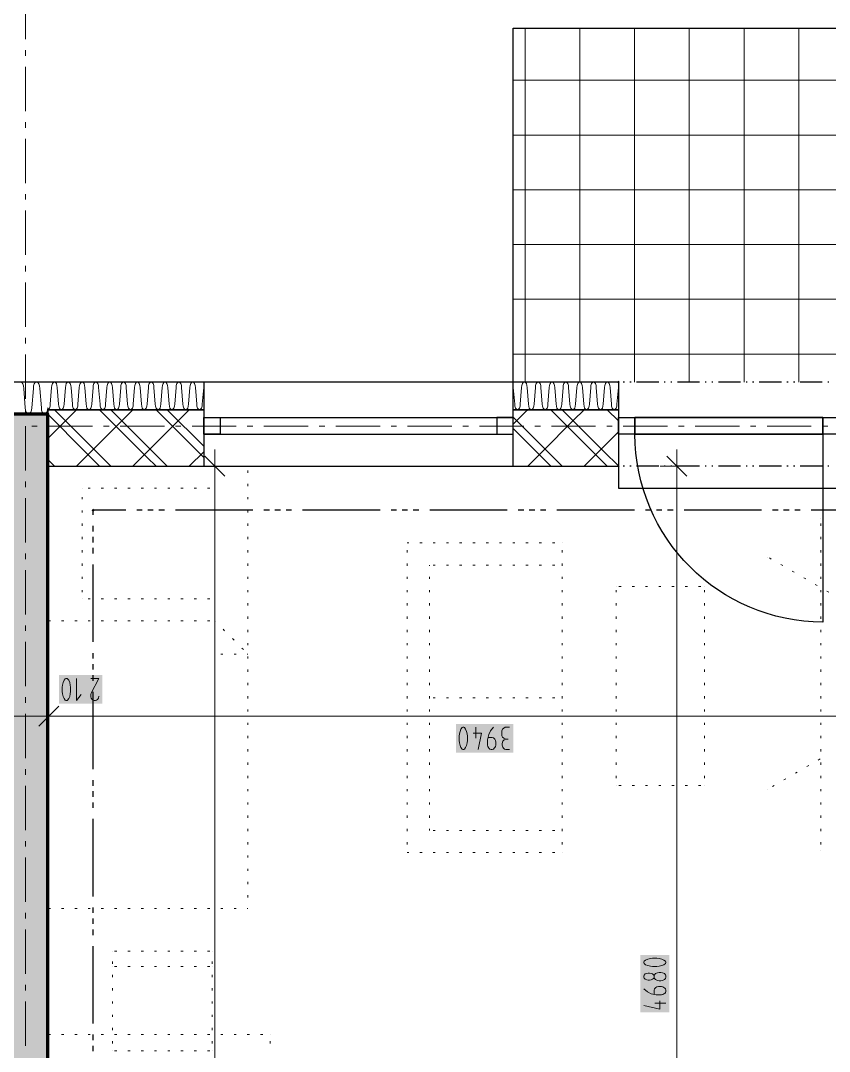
# Model space of a CAD drawing. Header units: millimetres. Extents: x 0 to 594, y 0 to 420.
# Drawn here: x 418.03 to 455, y 317.28 to 364.39 of the extents above; entities that cross this region are included whole.
import ezdxf

# ---------------------------------------------------------------- set-up
doc = ezdxf.new("R2010")
doc.units = ezdxf.units.MM
doc.header["$LTSCALE"] = 8
for name, color, linetype in [('PDF_Dvere', 7, 'Continuous'), ('PDF_Koty delkove', 7, 'Continuous'), ('PDF_Nabytek', 7, 'Continuous'), ('PDF_Obecne 0.25', 7, 'Continuous'), ('PDF_Okna', 7, 'Continuous'), ('PDF_Osy hlavni', 7, 'Continuous'), ('PDF_Pozarni useky', 7, 'Continuous'), ('PDF_Srafy', 7, 'Continuous'), ('PDF_Steny obvodove nosne', 7, 'Continuous'), ('PDF_Steny sendvic', 7, 'Continuous'), ('PDF_Zatepleni', 7, 'Continuous')]:
    doc.layers.add(name, color=color, linetype=linetype)

msp = doc.modelspace()

# ---------------------------------------------------------------- linework, layer by layer
at = {"layer": 'PDF_Dvere', "lineweight": 25}
for points in [[(445.352, 346.256), (446.11, 346.256), (446.11, 345.498), (445.352, 345.498)], [(446.11, 346.256), (446.11, 345.498)], [(454.703, 346.256), (455.462, 346.256), (455.462, 345.498), (454.703, 345.498)], [(454.703, 346.256), (454.703, 345.498)]]:
    msp.add_lwpolyline(points, close=True, dxfattribs=at)
for points in [[(446.11, 346.256), (454.703, 346.256), (446.11, 346.256)], [(446.11, 345.498), (454.703, 345.498), (446.11, 345.498)]]:
    msp.add_lwpolyline(points, dxfattribs=at)
msp.add_lwpolyline([(454.703, 345.498), (454.703, 336.905, -0.414213), (446.11, 345.498)], format="xyb", dxfattribs=at)
at = {"layer": 'PDF_Koty delkove', "lineweight": 18}
for points in [[(427.357, 343.577), (426.447, 344.487)], [(426.902, 344.032), (426.902, 344.79)], [(448.483, 343.577), (447.573, 344.487)], [(448.028, 344.032), (448.028, 344.79)], [(427.66, 344.032), (426.902, 344.032), (426.144, 344.032)], [(426.902, 158.52), (426.902, 191.358), (426.902, 209.203), (426.902, 212.91), (426.902, 214.375), (426.902, 237.931), (426.902, 240.661), (426.902, 243.694), (426.902, 258.858), (426.902, 261.891), (426.902, 264.621), (426.902, 288.176), (426.902, 289.642), (426.902, 344.032)], [(448.786, 344.032), (448.028, 344.032), (447.269, 344.032)], [(448.028, 258.858), (448.028, 261.588), (448.028, 263.104), (448.028, 266.768), (448.028, 288.176), (448.028, 295.253), (448.028, 296.719), (448.028, 344.032)], [(420.582, 334.33), (420.582, 333.319), (420.797, 333.588)], [(421.23, 334.33), (421.608, 334.33), (421.257, 333.655), (421.23, 333.588), (421.23, 333.487), (421.257, 333.42), (421.297, 333.369), (421.338, 333.335), (421.392, 333.319)], [(419.32, 333.358), (419.32, 332.6), (419.32, 331.841)], [(421.392, 333.319), (421.445, 333.319), (421.5, 333.335), (421.54, 333.369), (421.581, 333.42), (421.608, 333.52)], [(419.774, 333.055), (418.865, 332.145)], [(550.543, 332.6), (546.802, 332.6), (533.8, 332.6), (516.455, 332.6), (505.555, 332.6), (502.825, 332.6), (499.732, 332.6), (482.505, 332.6), (466.215, 332.6), (461.881, 332.6), (459.152, 332.6), (439.004, 332.6), (419.32, 332.6), (417.197, 332.6)], [(438.722, 331.824), (439.101, 331.824), (438.938, 331.083)], [(438.83, 332.094), (438.83, 331.589)], [(439.64, 332.094), (439.505, 331.925), (439.424, 331.757), (439.37, 331.521), (439.37, 331.284), (439.384, 331.218), (439.411, 331.167)], [(440.369, 332.094), (440.18, 332.094), (440.113, 332.06), (440.059, 332.009), (440.032, 331.925), (440.018, 331.858), (440.018, 331.79), (440.032, 331.706), (440.059, 331.639), (440.113, 331.589), (440.207, 331.554)], [(439.411, 331.167), (439.438, 331.134), (439.478, 331.099), (439.532, 331.083), (439.586, 331.083), (439.64, 331.099), (439.681, 331.134), (439.707, 331.167), (439.735, 331.218), (439.749, 331.284), (439.749, 331.42), (439.735, 331.487), (439.707, 331.554), (439.64, 331.605), (439.586, 331.622), (439.397, 331.622)], [(440.369, 331.083), (440.207, 331.083), (440.153, 331.099), (440.099, 331.134), (440.072, 331.184), (440.045, 331.284), (440.045, 331.352), (440.072, 331.453), (440.126, 331.521), (440.207, 331.554), (440.315, 331.554)], [(446.848, 320.552), (446.78, 320.538), (446.712, 320.538), (446.646, 320.552), (446.578, 320.579), (446.527, 320.633), (446.511, 320.673), (446.511, 320.727), (446.527, 320.767), (446.578, 320.822), (446.646, 320.848), (446.712, 320.862), (446.78, 320.862), (446.848, 320.848), (446.915, 320.822), (446.965, 320.781), (446.982, 320.754)], [(446.982, 320.646), (446.965, 320.619), (446.915, 320.579), (446.848, 320.552)], [(446.982, 319.89), (446.982, 320.079), (447, 320.133), (447.033, 320.173), (447.067, 320.2), (447.117, 320.227), (447.185, 320.241), (447.319, 320.241), (447.387, 320.227), (447.437, 320.2), (447.471, 320.173), (447.505, 320.133), (447.522, 320.079), (447.522, 320.025), (447.505, 319.971), (447.471, 319.93), (447.437, 319.904), (447.387, 319.876), (447.319, 319.862), (447.083, 319.862), (446.848, 319.917), (446.679, 319.998), (446.511, 320.133)], [(447.252, 319.593), (447.252, 319.214), (446.511, 319.377)], [(447.522, 319.485), (447.017, 319.485)]]:
    msp.add_lwpolyline(points, dxfattribs=at)
for points in [[(419.934, 333.924), (419.934, 333.722), (419.948, 333.622), (419.974, 333.504), (420.015, 333.403), (420.068, 333.335), (420.096, 333.319), (420.149, 333.319), (420.177, 333.335), (420.23, 333.403), (420.271, 333.504), (420.298, 333.622), (420.312, 333.722), (420.312, 333.924), (420.298, 334.025), (420.271, 334.144), (420.23, 334.245), (420.177, 334.313), (420.149, 334.33), (420.096, 334.33), (420.068, 334.313), (420.015, 334.245), (419.974, 334.144), (419.948, 334.025)], [(438.074, 331.689), (438.074, 331.487), (438.088, 331.387), (438.115, 331.268), (438.155, 331.167), (438.209, 331.099), (438.236, 331.083), (438.29, 331.083), (438.317, 331.099), (438.371, 331.167), (438.411, 331.268), (438.439, 331.387), (438.453, 331.487), (438.453, 331.689), (438.439, 331.79), (438.411, 331.908), (438.371, 332.009), (438.317, 332.077), (438.29, 332.094), (438.236, 332.094), (438.209, 332.077), (438.155, 332.009), (438.115, 331.908), (438.088, 331.79)], [(447.117, 321.537), (446.915, 321.537), (446.815, 321.523), (446.696, 321.496), (446.595, 321.456), (446.527, 321.402), (446.511, 321.375), (446.511, 321.321), (446.527, 321.294), (446.595, 321.24), (446.696, 321.2), (446.815, 321.172), (446.915, 321.159), (447.117, 321.159), (447.218, 321.172), (447.336, 321.2), (447.437, 321.24), (447.505, 321.294), (447.522, 321.321), (447.522, 321.375), (447.505, 321.402), (447.437, 321.456), (447.336, 321.496), (447.218, 321.523)], [(447.286, 320.889), (447.218, 320.889), (447.134, 320.875), (447.05, 320.835), (447, 320.781), (446.982, 320.754), (446.982, 320.646), (447, 320.619), (447.05, 320.565), (447.134, 320.524), (447.218, 320.51), (447.286, 320.51), (447.37, 320.524), (447.454, 320.565), (447.505, 320.619), (447.522, 320.673), (447.522, 320.727), (447.505, 320.781), (447.454, 320.835), (447.37, 320.875)]]:
    msp.add_lwpolyline(points, close=True, dxfattribs=at)
at = {"layer": 'PDF_Koty delkove', "color": 7, "lineweight": 18, "true_color": 0xffffff, "transparency": 33554559}
for points in [[(421.76, 334.481), (419.783, 334.481), (421.76, 333.167), (419.783, 333.167)], [(440.548, 332.246), (437.923, 332.246), (440.548, 330.932), (437.923, 330.932)], [(447.674, 319.063), (447.674, 321.688), (446.36, 319.063), (446.36, 321.688)]]:
    msp.add_solid(points, dxfattribs=at)
at = {"layer": 'PDF_Nabytek', "lineweight": 13}
for points in [[(419.32, 344.032), (419.32, 344.032)], [(419.392, 344.032), (419.32, 344.032)], [(419.32, 344.032), (419.32, 344.032)], [(419.999, 344.032), (419.898, 344.032)], [(420.605, 344.032), (420.504, 344.032)], [(421.212, 344.032), (421.111, 344.032)], [(421.819, 344.032), (421.717, 344.032)], [(422.425, 344.032), (422.324, 344.032)], [(423.032, 344.032), (422.931, 344.032)], [(423.638, 344.032), (423.537, 344.032)], [(424.245, 344.032), (424.144, 344.032)], [(424.851, 344.032), (424.75, 344.032)], [(425.458, 344.032), (425.357, 344.032)], [(426.065, 344.032), (425.964, 344.032)], [(426.671, 344.032), (426.57, 344.032)], [(427.278, 344.032), (427.177, 344.032)], [(427.884, 344.032), (427.783, 344.032)], [(428.418, 344.032), (428.39, 344.032)], [(428.418, 344.032), (428.418, 344.032)], [(428.418, 344.032), (428.418, 344.032)], [(419.32, 343.726), (419.32, 343.827)], [(428.418, 343.726), (428.418, 343.827)], [(419.32, 343.12), (419.32, 343.221)], [(420.836, 343.021), (420.836, 343.021)], [(420.836, 343.021), (420.836, 343.021)], [(421.212, 343.021), (421.111, 343.021)], [(421.819, 343.021), (421.717, 343.021)], [(422.425, 343.021), (422.324, 343.021)], [(423.032, 343.021), (422.931, 343.021)], [(423.638, 343.021), (423.537, 343.021)], [(424.245, 343.021), (424.144, 343.021)], [(424.851, 343.021), (424.75, 343.021)], [(425.458, 343.021), (425.357, 343.021)], [(426.065, 343.021), (425.964, 343.021)], [(426.671, 343.021), (426.57, 343.021)], [(426.902, 343.021), (426.902, 343.021)], [(426.902, 343.021), (426.902, 343.021)], [(428.418, 343.12), (428.418, 343.221)], [(419.32, 342.513), (419.32, 342.614)], [(420.836, 342.513), (420.836, 342.614)], [(426.902, 342.513), (426.902, 342.614)], [(428.418, 342.513), (428.418, 342.614)], [(419.32, 341.907), (419.32, 342.008)], [(420.836, 341.907), (420.836, 342.008)], [(426.902, 341.907), (426.902, 342.008)], [(428.418, 341.907), (428.418, 342.008)], [(454.602, 341.647), (454.602, 341.647)], [(454.602, 341.647), (454.602, 341.647)], [(419.32, 341.3), (419.32, 341.401)], [(420.836, 341.3), (420.836, 341.401)], [(426.902, 341.3), (426.902, 341.401)], [(428.418, 341.3), (428.418, 341.401)], [(454.602, 341.3), (454.602, 341.401)], [(419.32, 340.694), (419.32, 340.795)], [(420.836, 340.694), (420.836, 340.795)], [(426.902, 340.694), (426.902, 340.795)], [(428.418, 340.694), (428.418, 340.795)], [(454.602, 340.694), (454.602, 340.795)], [(419.32, 340.087), (419.32, 340.188)], [(420.836, 340.087), (420.836, 340.188)], [(426.902, 340.087), (426.902, 340.188)], [(428.418, 340.087), (428.418, 340.188)], [(435.77, 340.519), (435.701, 340.519)], [(435.701, 340.519), (435.701, 340.519)], [(435.701, 340.519), (435.701, 340.519)], [(435.701, 340.087), (435.701, 340.188)], [(436.376, 340.519), (436.275, 340.519)], [(436.983, 340.519), (436.882, 340.519)], [(437.59, 340.519), (437.489, 340.519)], [(438.196, 340.519), (438.095, 340.519)], [(438.803, 340.519), (438.702, 340.519)], [(439.409, 340.519), (439.308, 340.519)], [(440.016, 340.519), (439.915, 340.519)], [(440.623, 340.519), (440.521, 340.519)], [(441.229, 340.519), (441.128, 340.519)], [(441.836, 340.519), (441.735, 340.519)], [(442.442, 340.519), (442.341, 340.519)], [(442.778, 340.519), (442.778, 340.519)], [(442.778, 340.519), (442.778, 340.519)], [(442.778, 340.087), (442.778, 340.188)], [(454.602, 340.087), (454.602, 340.188)], [(452.186, 339.873), (452.186, 339.873)], [(452.341, 339.784), (452.253, 339.835)], [(419.32, 339.48), (419.32, 339.581)], [(420.836, 339.48), (420.836, 339.581)], [(426.902, 339.48), (426.902, 339.581)], [(428.418, 339.48), (428.418, 339.581)], [(435.701, 339.48), (435.701, 339.581)], [(436.712, 339.508), (436.712, 339.508)], [(436.712, 339.48), (436.712, 339.508)], [(436.712, 339.508), (436.712, 339.508)], [(436.983, 339.508), (436.882, 339.508)], [(437.59, 339.508), (437.489, 339.508)], [(438.196, 339.508), (438.095, 339.508)], [(438.803, 339.508), (438.702, 339.508)], [(439.409, 339.508), (439.308, 339.508)], [(440.016, 339.508), (439.915, 339.508)], [(440.623, 339.508), (440.521, 339.508)], [(441.229, 339.508), (441.128, 339.508)], [(441.836, 339.508), (441.735, 339.508)], [(442.442, 339.508), (442.341, 339.508)], [(442.778, 339.48), (442.778, 339.581)], [(442.778, 339.508), (442.778, 339.508)], [(452.866, 339.481), (452.779, 339.531)], [(453.391, 339.177), (453.304, 339.228)], [(454.602, 339.48), (454.602, 339.581)], [(419.32, 338.874), (419.32, 338.975)], [(420.836, 338.874), (420.836, 338.975)], [(426.902, 338.874), (426.902, 338.975)], [(428.418, 338.874), (428.418, 338.975)], [(435.701, 338.874), (435.701, 338.975)], [(436.712, 338.874), (436.712, 338.975)], [(442.778, 338.874), (442.778, 338.975)], [(453.917, 338.874), (453.829, 338.925)], [(454.602, 338.874), (454.602, 338.975)], [(419.32, 338.267), (419.32, 338.368)], [(420.836, 338.267), (420.836, 338.368)], [(426.902, 338.267), (426.902, 338.368)], [(428.418, 338.267), (428.418, 338.368)], [(435.701, 338.267), (435.701, 338.368)], [(436.712, 338.267), (436.712, 338.368)], [(442.778, 338.267), (442.778, 338.368)], [(445.252, 338.53), (445.252, 338.53)], [(445.252, 338.53), (445.252, 338.53)], [(445.252, 338.267), (445.252, 338.368)], [(445.475, 338.53), (445.374, 338.53)], [(446.082, 338.53), (445.981, 338.53)], [(446.688, 338.53), (446.587, 338.53)], [(447.295, 338.53), (447.194, 338.53)], [(447.901, 338.53), (447.8, 338.53)], [(448.508, 338.53), (448.407, 338.53)], [(449.115, 338.53), (449.014, 338.53)], [(449.296, 338.53), (449.296, 338.53)], [(449.296, 338.53), (449.296, 338.53)], [(449.296, 338.267), (449.296, 338.368)], [(454.442, 338.571), (454.355, 338.621)], [(454.602, 338.267), (454.602, 338.368)], [(454.967, 338.268), (454.88, 338.318)], [(420.836, 337.966), (420.836, 337.966)], [(420.836, 337.966), (420.836, 337.966)], [(421.212, 337.966), (421.111, 337.966)], [(421.819, 337.966), (421.717, 337.966)], [(422.425, 337.966), (422.324, 337.966)], [(423.032, 337.966), (422.931, 337.966)], [(423.638, 337.966), (423.537, 337.966)], [(424.245, 337.966), (424.144, 337.966)], [(424.851, 337.966), (424.75, 337.966)], [(425.458, 337.966), (425.357, 337.966)], [(426.065, 337.966), (425.964, 337.966)], [(426.671, 337.966), (426.57, 337.966)], [(426.902, 337.966), (426.902, 337.966)], [(426.902, 337.966), (426.902, 337.966)], [(419.32, 337.661), (419.32, 337.762)], [(428.418, 337.661), (428.418, 337.762)], [(435.701, 337.661), (435.701, 337.762)], [(436.712, 337.661), (436.712, 337.762)], [(442.778, 337.661), (442.778, 337.762)], [(445.252, 337.661), (445.252, 337.762)], [(449.296, 337.661), (449.296, 337.762)], [(454.602, 337.661), (454.602, 337.762)], [(419.32, 337.054), (419.32, 337.155)], [(419.392, 336.955), (419.32, 336.955)], [(419.32, 336.955), (419.32, 336.955)], [(419.999, 336.955), (419.898, 336.955)], [(420.605, 336.955), (420.504, 336.955)], [(421.212, 336.955), (421.111, 336.955)], [(421.819, 336.955), (421.717, 336.955)], [(422.425, 336.955), (422.324, 336.955)], [(423.032, 336.955), (422.931, 336.955)], [(423.638, 336.955), (423.537, 336.955)], [(424.245, 336.955), (424.144, 336.955)], [(424.851, 336.955), (424.75, 336.955)], [(425.458, 336.955), (425.357, 336.955)], [(426.065, 336.955), (425.964, 336.955)], [(426.671, 336.955), (426.57, 336.955)], [(426.902, 336.955), (426.902, 336.955)], [(426.926, 336.932), (426.902, 336.955)], [(426.902, 336.955), (426.902, 336.955)], [(426.902, 336.955), (426.902, 336.955)], [(428.418, 337.054), (428.418, 337.155)], [(435.701, 337.054), (435.701, 337.155)], [(436.712, 337.054), (436.712, 337.155)], [(442.778, 337.054), (442.778, 337.155)], [(445.252, 337.054), (445.252, 337.155)], [(449.296, 337.054), (449.296, 337.155)], [(454.602, 337.054), (454.602, 337.155)], [(419.32, 336.447), (419.32, 336.549)], [(426.902, 336.447), (426.902, 336.549)], [(427.354, 336.503), (427.283, 336.574)], [(428.418, 336.447), (428.418, 336.549)], [(435.701, 336.447), (435.701, 336.549)], [(436.712, 336.447), (436.712, 336.549)], [(442.778, 336.447), (442.778, 336.549)], [(445.252, 336.447), (445.252, 336.549)], [(449.296, 336.447), (449.296, 336.549)], [(454.602, 336.447), (454.602, 336.549)], [(419.32, 335.841), (419.32, 335.942)], [(426.902, 335.841), (426.902, 335.942)], [(427.783, 336.074), (427.712, 336.145)], [(428.418, 335.841), (428.418, 335.942)], [(435.701, 335.841), (435.701, 335.942)], [(436.712, 335.841), (436.712, 335.942)], [(442.778, 335.841), (442.778, 335.942)], [(445.252, 335.841), (445.252, 335.942)], [(449.296, 335.841), (449.296, 335.942)], [(454.602, 335.841), (454.602, 335.942)], [(426.902, 335.439), (426.902, 335.439)], [(426.902, 335.439), (426.902, 335.439)], [(427.278, 335.439), (427.177, 335.439)], [(427.884, 335.439), (427.783, 335.439)], [(428.212, 335.645), (428.141, 335.716)], [(428.418, 335.439), (428.39, 335.439)], [(428.418, 335.439), (428.418, 335.439)], [(428.418, 335.439), (428.418, 335.439)], [(419.32, 335.234), (419.32, 335.335)], [(428.418, 335.234), (428.418, 335.335)], [(435.701, 335.234), (435.701, 335.335)], [(436.712, 335.234), (436.712, 335.335)], [(442.778, 335.234), (442.778, 335.335)], [(445.252, 335.234), (445.252, 335.335)], [(449.296, 335.234), (449.296, 335.335)], [(454.602, 335.234), (454.602, 335.335)], [(419.32, 334.628), (419.32, 334.729)], [(428.418, 334.628), (428.418, 334.729)], [(435.701, 334.628), (435.701, 334.729)], [(436.712, 334.628), (436.712, 334.729)], [(442.778, 334.628), (442.778, 334.729)], [(445.252, 334.628), (445.252, 334.729)], [(449.296, 334.628), (449.296, 334.729)], [(454.602, 334.628), (454.602, 334.729)], [(419.32, 334.021), (419.32, 334.122)], [(428.418, 334.021), (428.418, 334.122)], [(435.701, 334.021), (435.701, 334.122)], [(436.712, 334.021), (436.712, 334.122)], [(442.778, 334.021), (442.778, 334.122)], [(445.252, 334.021), (445.252, 334.122)], [(449.296, 334.021), (449.296, 334.122)], [(454.602, 334.021), (454.602, 334.122)], [(419.32, 333.415), (419.32, 333.516)], [(428.418, 333.415), (428.418, 333.516)], [(435.701, 333.415), (435.701, 333.516)], [(436.712, 333.415), (436.712, 333.516)], [(436.712, 333.442), (436.712, 333.442)], [(436.983, 333.442), (436.882, 333.442)], [(437.59, 333.442), (437.489, 333.442)], [(438.196, 333.442), (438.095, 333.442)], [(438.803, 333.442), (438.702, 333.442)], [(439.409, 333.442), (439.308, 333.442)], [(440.016, 333.442), (439.915, 333.442)], [(440.623, 333.442), (440.521, 333.442)], [(441.229, 333.442), (441.128, 333.442)], [(441.836, 333.442), (441.735, 333.442)], [(442.442, 333.442), (442.341, 333.442)], [(442.778, 333.415), (442.778, 333.516)], [(442.778, 333.442), (442.778, 333.442)], [(445.252, 333.415), (445.252, 333.516)], [(449.296, 333.415), (449.296, 333.516)], [(454.602, 333.415), (454.602, 333.516)], [(419.32, 332.808), (419.32, 332.909)], [(428.418, 332.808), (428.418, 332.909)], [(435.701, 332.808), (435.701, 332.909)], [(436.712, 332.808), (436.712, 332.909)], [(442.778, 332.808), (442.778, 332.909)], [(445.252, 332.808), (445.252, 332.909)], [(449.296, 332.808), (449.296, 332.909)], [(454.602, 332.808), (454.602, 332.909)], [(419.32, 332.201), (419.32, 332.302)], [(428.418, 332.201), (428.418, 332.302)], [(435.701, 332.201), (435.701, 332.302)], [(436.712, 332.201), (436.712, 332.302)], [(442.778, 332.201), (442.778, 332.302)], [(445.252, 332.201), (445.252, 332.302)], [(449.296, 332.201), (449.296, 332.302)], [(454.602, 332.201), (454.602, 332.302)], [(419.32, 331.595), (419.32, 331.696)], [(428.418, 331.595), (428.418, 331.696)], [(435.701, 331.595), (435.701, 331.696)], [(436.712, 331.595), (436.712, 331.696)], [(442.778, 331.595), (442.778, 331.696)], [(445.252, 331.595), (445.252, 331.696)], [(449.296, 331.595), (449.296, 331.696)], [(454.602, 331.595), (454.602, 331.696)], [(419.32, 330.988), (419.32, 331.089)], [(428.418, 330.988), (428.418, 331.089)], [(435.701, 330.988), (435.701, 331.089)], [(436.712, 330.988), (436.712, 331.089)], [(442.778, 330.988), (442.778, 331.089)], [(445.252, 330.988), (445.252, 331.089)], [(449.296, 330.988), (449.296, 331.089)], [(454.602, 330.988), (454.602, 331.089)], [(419.32, 330.382), (419.32, 330.483)], [(428.418, 330.382), (428.418, 330.483)], [(435.701, 330.382), (435.701, 330.483)], [(436.712, 330.382), (436.712, 330.483)], [(442.778, 330.382), (442.778, 330.483)], [(445.252, 330.382), (445.252, 330.483)], [(449.296, 330.382), (449.296, 330.483)], [(453.967, 330.294), (454.054, 330.345)], [(454.492, 330.598), (454.58, 330.648)], [(454.602, 330.382), (454.602, 330.483)], [(419.32, 329.775), (419.32, 329.876)], [(428.418, 329.775), (428.418, 329.876)], [(435.701, 329.775), (435.701, 329.876)], [(436.712, 329.775), (436.712, 329.876)], [(442.778, 329.775), (442.778, 329.876)], [(445.252, 329.775), (445.252, 329.876)], [(449.296, 329.775), (449.296, 329.876)], [(453.442, 329.991), (453.529, 330.042)], [(454.602, 329.775), (454.602, 329.876)], [(445.252, 329.431), (445.252, 329.431)], [(445.252, 329.431), (445.252, 329.431)], [(445.475, 329.431), (445.374, 329.431)], [(446.082, 329.431), (445.981, 329.431)], [(446.688, 329.431), (446.587, 329.431)], [(447.295, 329.431), (447.194, 329.431)], [(447.901, 329.431), (447.8, 329.431)], [(448.508, 329.431), (448.407, 329.431)], [(449.115, 329.431), (449.014, 329.431)], [(449.296, 329.431), (449.296, 329.431)], [(449.296, 329.431), (449.296, 329.431)], [(452.391, 329.385), (452.479, 329.435)], [(452.916, 329.688), (453.004, 329.738)], [(419.32, 329.168), (419.32, 329.27)], [(428.418, 329.168), (428.418, 329.27)], [(435.701, 329.168), (435.701, 329.27)], [(436.712, 329.168), (436.712, 329.27)], [(442.778, 329.168), (442.778, 329.27)], [(452.186, 329.266), (452.186, 329.266)], [(454.602, 329.168), (454.602, 329.27)], [(419.32, 328.562), (419.32, 328.663)], [(428.418, 328.562), (428.418, 328.663)], [(435.701, 328.562), (435.701, 328.663)], [(436.712, 328.562), (436.712, 328.663)], [(442.778, 328.562), (442.778, 328.663)], [(454.602, 328.562), (454.602, 328.663)], [(419.32, 327.955), (419.32, 328.056)], [(428.418, 327.955), (428.418, 328.056)], [(435.701, 327.955), (435.701, 328.056)], [(436.712, 327.955), (436.712, 328.056)], [(442.778, 327.955), (442.778, 328.056)], [(454.602, 327.955), (454.602, 328.056)], [(419.32, 327.349), (419.32, 327.45)], [(428.418, 327.349), (428.418, 327.45)], [(435.701, 327.349), (435.701, 327.45)], [(436.712, 327.377), (436.712, 327.45)], [(442.778, 327.349), (442.778, 327.45)], [(454.602, 327.349), (454.602, 327.45)], [(436.712, 327.377), (436.712, 327.377)], [(436.712, 327.377), (436.712, 327.377)], [(436.983, 327.377), (436.882, 327.377)], [(437.59, 327.377), (437.489, 327.377)], [(438.196, 327.377), (438.095, 327.377)], [(438.803, 327.377), (438.702, 327.377)], [(439.409, 327.377), (439.308, 327.377)], [(440.016, 327.377), (439.915, 327.377)], [(440.623, 327.377), (440.521, 327.377)], [(441.229, 327.377), (441.128, 327.377)], [(441.836, 327.377), (441.735, 327.377)], [(442.442, 327.377), (442.341, 327.377)], [(442.778, 327.377), (442.778, 327.377)], [(419.32, 326.742), (419.32, 326.843)], [(428.418, 326.742), (428.418, 326.843)], [(435.701, 326.742), (435.701, 326.843)], [(442.778, 326.742), (442.778, 326.843)], [(454.602, 326.742), (454.602, 326.843)], [(419.32, 326.136), (419.32, 326.237)], [(428.418, 326.136), (428.418, 326.237)], [(435.701, 326.366), (435.701, 326.366)], [(435.77, 326.366), (435.701, 326.366)], [(435.701, 326.366), (435.701, 326.366)], [(436.376, 326.366), (436.275, 326.366)], [(436.983, 326.366), (436.882, 326.366)], [(437.59, 326.366), (437.489, 326.366)], [(438.196, 326.366), (438.095, 326.366)], [(438.803, 326.366), (438.702, 326.366)], [(439.409, 326.366), (439.308, 326.366)], [(440.016, 326.366), (439.915, 326.366)], [(440.623, 326.366), (440.521, 326.366)], [(441.229, 326.366), (441.128, 326.366)], [(441.836, 326.366), (441.735, 326.366)], [(442.442, 326.366), (442.341, 326.366)], [(442.778, 326.366), (442.778, 326.366)], [(442.778, 326.366), (442.778, 326.366)], [(454.602, 326.482), (454.602, 326.482)], [(454.602, 326.482), (454.602, 326.482)], [(419.32, 325.529), (419.32, 325.63)], [(428.418, 325.529), (428.418, 325.63)], [(419.32, 324.922), (419.32, 325.024)], [(428.418, 324.922), (428.418, 325.024)], [(419.32, 324.316), (419.32, 324.417)], [(428.418, 324.316), (428.418, 324.417)], [(419.392, 323.813), (419.32, 323.813)], [(419.32, 323.813), (419.32, 323.813)], [(419.32, 323.813), (419.32, 323.813)], [(419.999, 323.813), (419.898, 323.813)], [(420.605, 323.813), (420.504, 323.813)], [(421.212, 323.813), (421.111, 323.813)], [(421.819, 323.813), (421.717, 323.813)], [(422.425, 323.813), (422.324, 323.813)], [(423.032, 323.813), (422.931, 323.813)], [(423.638, 323.813), (423.537, 323.813)], [(424.245, 323.813), (424.144, 323.813)], [(424.851, 323.813), (424.75, 323.813)], [(425.458, 323.813), (425.357, 323.813)], [(426.065, 323.813), (425.964, 323.813)], [(426.671, 323.813), (426.57, 323.813)], [(427.278, 323.813), (427.177, 323.813)], [(427.884, 323.813), (427.783, 323.813)], [(428.418, 323.813), (428.39, 323.813)], [(428.418, 323.813), (428.418, 323.813)], [(428.418, 323.813), (428.418, 323.813)], [(422.235, 321.863), (422.235, 321.863)], [(422.235, 321.863), (422.235, 321.863)], [(422.425, 321.863), (422.324, 321.863)], [(423.032, 321.863), (422.931, 321.863)], [(423.638, 321.863), (423.537, 321.863)], [(424.245, 321.863), (424.144, 321.863)], [(424.851, 321.863), (424.75, 321.863)], [(425.458, 321.863), (425.357, 321.863)], [(426.065, 321.863), (425.964, 321.863)], [(426.671, 321.863), (426.57, 321.863)], [(426.784, 321.863), (426.784, 321.863)], [(426.784, 321.863), (426.784, 321.863)], [(422.235, 321.283), (422.235, 321.384)], [(426.784, 321.283), (426.784, 321.384)], [(422.235, 321.155), (422.235, 321.155)], [(422.425, 321.155), (422.324, 321.155)], [(423.032, 321.155), (422.931, 321.155)], [(423.638, 321.155), (423.537, 321.155)], [(424.245, 321.155), (424.144, 321.155)], [(424.851, 321.155), (424.75, 321.155)], [(425.458, 321.155), (425.357, 321.155)], [(426.065, 321.155), (425.964, 321.155)], [(426.671, 321.155), (426.57, 321.155)], [(426.784, 321.155), (426.784, 321.155)], [(422.235, 320.676), (422.235, 320.777)], [(426.784, 320.676), (426.784, 320.777)], [(422.235, 320.07), (422.235, 320.171)], [(426.784, 320.07), (426.784, 320.171)], [(422.235, 319.463), (422.235, 319.564)], [(426.784, 319.463), (426.784, 319.564)], [(422.235, 318.857), (422.235, 318.958)], [(426.784, 318.857), (426.784, 318.958)], [(419.392, 318.05), (419.32, 318.05)], [(419.32, 318.05), (419.32, 318.05)], [(419.32, 318.05), (419.32, 318.05)], [(419.999, 318.05), (419.898, 318.05)], [(420.605, 318.05), (420.504, 318.05)], [(421.212, 318.05), (421.111, 318.05)], [(421.819, 318.05), (421.717, 318.05)], [(422.235, 318.25), (422.235, 318.351)], [(422.425, 318.05), (422.324, 318.05)], [(423.032, 318.05), (422.931, 318.05)], [(423.638, 318.05), (423.537, 318.05)], [(424.245, 318.05), (424.144, 318.05)], [(424.851, 318.05), (424.75, 318.05)], [(425.458, 318.05), (425.357, 318.05)], [(426.065, 318.05), (425.964, 318.05)], [(426.671, 318.05), (426.57, 318.05)], [(426.784, 318.25), (426.784, 318.351)], [(427.278, 318.05), (427.177, 318.05)], [(427.884, 318.05), (427.783, 318.05)], [(428.491, 318.05), (428.39, 318.05)], [(429.098, 318.05), (428.996, 318.05)], [(429.429, 318.05), (429.429, 318.05)], [(429.429, 318.05), (429.429, 318.05)], [(419.32, 317.643), (419.32, 317.745)], [(422.235, 317.643), (422.235, 317.745)], [(426.784, 317.643), (426.784, 317.745)], [(429.429, 317.643), (429.429, 317.745)], [(422.235, 317.313), (422.235, 317.313)], [(422.235, 317.313), (422.235, 317.313)], [(422.425, 317.313), (422.324, 317.313)], [(423.032, 317.313), (422.931, 317.313)], [(423.638, 317.313), (423.537, 317.313)], [(424.245, 317.313), (424.144, 317.313)], [(424.851, 317.313), (424.75, 317.313)], [(425.458, 317.313), (425.357, 317.313)], [(426.065, 317.313), (425.964, 317.313)], [(426.671, 317.313), (426.57, 317.313)], [(426.784, 317.313), (426.784, 317.313)], [(426.784, 317.313), (426.784, 317.313)]]:
    msp.add_lwpolyline(points, dxfattribs=at)
at = {"layer": 'PDF_Obecne 0.25', "lineweight": 25}
for points in [[(440.55, 347.874), (440.55, 364.049), (461.478, 364.049)], [(445.352, 344.032), (445.352, 343.021), (455.462, 343.021), (455.462, 344.032)]]:
    msp.add_lwpolyline(points, dxfattribs=at)
at = {"layer": 'PDF_Okna', "lineweight": 25}
for points in [[(440.55, 347.874), (426.396, 347.874)], [(426.396, 346.256), (440.55, 346.256)], [(426.396, 345.498), (440.55, 345.498)], [(426.396, 344.032), (440.55, 344.032)]]:
    msp.add_lwpolyline(points, dxfattribs=at)
for points in [[(426.396, 346.256), (427.155, 346.256), (427.155, 345.498), (426.396, 345.498)], [(440.55, 346.256), (439.792, 346.256), (439.792, 345.498), (440.55, 345.498)]]:
    msp.add_lwpolyline(points, close=True, dxfattribs=at)
at = {"layer": 'PDF_Osy hlavni', "lineweight": 18}
for points in [[(418.258, 363.541), (418.258, 365.563)], [(418.258, 362.783), (418.258, 363.036)], [(418.258, 360.256), (418.258, 362.278)], [(418.258, 359.497), (418.258, 359.75)], [(418.258, 356.97), (418.258, 358.992)], [(418.258, 356.212), (418.258, 356.465)], [(418.258, 353.684), (418.258, 355.706)], [(418.258, 352.926), (418.258, 353.179)], [(418.258, 350.399), (418.258, 352.421)], [(418.258, 349.641), (418.258, 349.893)], [(418.258, 347.113), (418.258, 349.135)], [(418.258, 346.355), (418.258, 346.608)], [(418.258, 343.827), (418.258, 345.849)], [(418.786, 345.852), (418.533, 345.852)], [(421.313, 345.852), (419.291, 345.852)], [(422.071, 345.852), (421.819, 345.852)], [(424.599, 345.852), (422.577, 345.852)], [(425.357, 345.852), (425.104, 345.852)], [(427.884, 345.852), (425.862, 345.852)], [(428.643, 345.852), (428.39, 345.852)], [(431.17, 345.852), (429.148, 345.852)], [(431.928, 345.852), (431.675, 345.852)], [(434.456, 345.852), (432.434, 345.852)], [(435.214, 345.852), (434.961, 345.852)], [(437.741, 345.852), (435.719, 345.852)], [(438.5, 345.852), (438.247, 345.852)], [(441.027, 345.852), (439.005, 345.852)], [(441.785, 345.852), (441.532, 345.852)], [(444.313, 345.852), (442.291, 345.852)], [(445.071, 345.852), (444.818, 345.852)], [(447.598, 345.852), (445.576, 345.852)], [(448.356, 345.852), (448.104, 345.852)], [(450.884, 345.852), (448.862, 345.852)], [(451.642, 345.852), (451.389, 345.852)], [(454.169, 345.852), (452.148, 345.852)], [(454.928, 345.852), (454.675, 345.852)], [(418.258, 343.069), (418.258, 343.322)], [(418.258, 340.542), (418.258, 342.564)], [(418.258, 339.784), (418.258, 340.036)], [(418.258, 337.256), (418.258, 339.278)], [(418.258, 336.498), (418.258, 336.751)], [(418.258, 333.971), (418.258, 335.993)], [(418.258, 333.212), (418.258, 333.465)], [(418.258, 330.685), (418.258, 332.707)], [(418.258, 329.927), (418.258, 330.179)], [(418.258, 327.399), (418.258, 329.421)], [(418.258, 326.641), (418.258, 326.894)], [(418.258, 324.114), (418.258, 326.136)], [(418.258, 323.355), (418.258, 323.608)], [(418.258, 320.828), (418.258, 322.85)], [(418.258, 320.07), (418.258, 320.323)], [(418.258, 317.542), (418.258, 319.564)]]:
    msp.add_lwpolyline(points, dxfattribs=at)
at = {"layer": 'PDF_Pozarni useky', "lineweight": 30}
for points in [[(421.341, 341.806), (421.341, 342.01)], [(422.83, 342.01), (421.341, 342.01)], [(423.588, 342.01), (423.335, 342.01)], [(424.093, 342.01), (423.84, 342.01)], [(424.599, 342.01), (424.346, 342.01)], [(428.643, 342.01), (425.104, 342.01)], [(429.401, 342.01), (429.148, 342.01)], [(429.906, 342.01), (429.654, 342.01)], [(430.412, 342.01), (430.159, 342.01)], [(434.456, 342.01), (430.917, 342.01)], [(435.214, 342.01), (434.961, 342.01)], [(435.719, 342.01), (435.467, 342.01)], [(436.225, 342.01), (435.972, 342.01)], [(440.269, 342.01), (436.73, 342.01)], [(441.027, 342.01), (440.774, 342.01)], [(441.532, 342.01), (441.28, 342.01)], [(442.038, 342.01), (441.785, 342.01)], [(446.082, 342.01), (442.543, 342.01)], [(446.84, 342.01), (446.587, 342.01)], [(447.345, 342.01), (447.093, 342.01)], [(447.851, 342.01), (447.598, 342.01)], [(451.895, 342.01), (448.356, 342.01)], [(452.653, 342.01), (452.4, 342.01)], [(453.159, 342.01), (452.906, 342.01)], [(453.664, 342.01), (453.411, 342.01)], [(456.928, 341.806), (456.928, 342.01), (454.169, 342.01)], [(421.341, 341.047), (421.341, 341.3)], [(421.341, 340.542), (421.341, 340.795)], [(421.341, 340.036), (421.341, 340.289)], [(421.341, 335.993), (421.341, 339.531)], [(421.341, 335.234), (421.341, 335.487)], [(421.341, 334.729), (421.341, 334.982)], [(421.341, 334.223), (421.341, 334.476)], [(421.341, 330.179), (421.341, 333.718)], [(421.341, 329.421), (421.341, 329.674)], [(421.341, 328.916), (421.341, 329.168)], [(421.341, 328.41), (421.341, 328.663)], [(421.341, 324.366), (421.341, 327.905)], [(421.341, 323.608), (421.341, 323.861)], [(421.341, 323.103), (421.341, 323.355)], [(421.341, 322.597), (421.341, 322.85)], [(421.341, 318.553), (421.341, 322.092)], [(421.341, 317.795), (421.341, 318.048)], [(421.341, 317.29), (421.341, 317.542)]]:
    msp.add_lwpolyline(points, dxfattribs=at)
at = {"layer": 'PDF_Pozarni useky', "lineweight": 30, "transparency": 33554559}
for points in [[(421.341, 341.934), (421.266, 342.01), (421.417, 342.01), (421.341, 342.086)], [(421.417, 342.01), (421.341, 341.934), (421.341, 342.086), (421.266, 342.01)]]:
    msp.add_solid(points, dxfattribs=at)
at = {"layer": 'PDF_Srafy', "lineweight": 9}
for points in [[(441.087, 364.049), (441.087, 361.663), (441.087, 356.659), (441.087, 351.655)], [(443.589, 364.049), (443.589, 359.161), (443.589, 354.157), (443.589, 349.153), (443.589, 347.874)], [(446.091, 364.049), (446.091, 361.663), (446.091, 356.659), (446.091, 351.655), (446.091, 347.874)], [(448.593, 364.049), (448.593, 359.161), (448.593, 354.157), (448.593, 349.153), (448.593, 347.874)], [(488.672, 361.663), (486.124, 361.663), (481.119, 361.663), (476.115, 361.663), (471.111, 361.663), (466.107, 361.663), (461.103, 361.663), (456.099, 361.663), (451.095, 361.663), (451.095, 364.049)], [(453.597, 364.049), (453.597, 359.161), (453.597, 354.157), (453.597, 349.153), (453.597, 347.874)], [(451.095, 361.663), (446.091, 361.663), (441.087, 361.663), (440.55, 361.663)], [(451.095, 361.663), (451.095, 356.659), (451.095, 351.655), (451.095, 347.874)], [(453.597, 359.161), (448.593, 359.161), (443.589, 359.161), (440.55, 359.161)], [(488.672, 359.161), (488.626, 359.161), (483.622, 359.161), (478.617, 359.161), (473.613, 359.161), (468.609, 359.161), (463.605, 359.161), (458.601, 359.161), (453.597, 359.161)], [(456.099, 356.659), (451.095, 356.659), (446.091, 356.659), (441.087, 356.659), (440.55, 356.659)], [(458.601, 354.157), (453.597, 354.157), (448.593, 354.157), (443.589, 354.157), (440.55, 354.157)], [(456.099, 351.655), (451.095, 351.655), (446.091, 351.655), (441.087, 351.655), (440.55, 351.655)], [(441.087, 351.655), (441.087, 347.874)], [(458.601, 349.153), (453.597, 349.153), (448.593, 349.153), (443.589, 349.153), (440.55, 349.153)]]:
    msp.add_lwpolyline(points, dxfattribs=at)
at = {"layer": 'PDF_Steny obvodove nosne', "lineweight": 70}
msp.add_lwpolyline([(419.269, 259.01), (419.269, 261.588), (419.269, 261.891), (419.269, 264.621), (419.269, 288.176), (419.269, 289.642), (419.269, 344.032), (419.269, 346.408), (417.247, 346.408), (416.337, 346.408), (416.337, 344.184), (417.197, 344.184), (417.247, 344.184), (417.247, 261.588), (417.247, 259.01)], close=True, dxfattribs=at)
at = {"layer": 'PDF_Steny obvodove nosne', "color": 9, "lineweight": 9, "true_color": 0xc0c0c0, "transparency": 33554559}
msp.add_solid([(419.269, 259.01), (419.269, 346.408), (417.247, 259.01), (417.247, 346.408)], dxfattribs=at)
at = {"layer": 'PDF_Steny sendvic', "lineweight": 30}
for points in [[(426.396, 347.874), (419.269, 347.874)], [(426.396, 347.874), (426.396, 346.61)], [(445.352, 347.874), (440.55, 347.874)], [(440.55, 346.61), (440.55, 347.874)], [(445.352, 347.874), (445.352, 346.61)], [(426.396, 346.61), (419.269, 346.61), (419.269, 346.408), (419.269, 344.032), (419.32, 344.032), (426.396, 344.032)], [(419.269, 346.61), (426.396, 346.61)], [(426.396, 346.61), (426.396, 346.256), (426.396, 345.498), (426.396, 344.032)], [(440.55, 344.032), (440.55, 345.498), (440.55, 346.256), (440.55, 346.61), (445.352, 346.61), (445.352, 346.256), (445.352, 345.498), (445.352, 344.032)], [(445.352, 346.61), (440.55, 346.61)], [(440.55, 344.032), (445.352, 344.032)]]:
    msp.add_lwpolyline(points, dxfattribs=at)
at = {"layer": 'PDF_Steny sendvic', "lineweight": 9}
for points in [[(419.572, 347.874), (419.524, 347.855), (419.483, 347.8), (419.456, 347.718), (419.446, 347.621)], [(419.699, 347.621), (419.689, 347.718), (419.662, 347.8), (419.621, 347.855), (419.572, 347.874)], [(420.204, 347.874), (420.156, 347.855), (420.115, 347.8), (420.087, 347.718), (420.078, 347.621)], [(420.331, 347.621), (420.321, 347.718), (420.293, 347.8), (420.252, 347.855), (420.204, 347.874)], [(420.836, 347.874), (420.788, 347.855), (420.747, 347.8), (420.719, 347.718), (420.71, 347.621)], [(420.962, 347.621), (420.953, 347.718), (420.925, 347.8), (420.884, 347.855), (420.836, 347.874)], [(421.468, 347.874), (421.419, 347.855), (421.378, 347.8), (421.351, 347.718), (421.341, 347.621)], [(421.594, 347.621), (421.585, 347.718), (421.557, 347.8), (421.516, 347.855), (421.468, 347.874)], [(422.1, 347.874), (422.051, 347.855), (422.01, 347.8), (421.983, 347.718), (421.973, 347.621)], [(422.226, 347.621), (422.216, 347.718), (422.189, 347.8), (422.148, 347.855), (422.1, 347.874)], [(422.732, 347.874), (422.683, 347.855), (422.642, 347.8), (422.615, 347.718), (422.605, 347.621)], [(422.858, 347.621), (422.848, 347.718), (422.821, 347.8), (422.78, 347.855), (422.732, 347.874)], [(423.363, 347.874), (423.315, 347.855), (423.274, 347.8), (423.247, 347.718), (423.237, 347.621)], [(423.49, 347.621), (423.48, 347.718), (423.453, 347.8), (423.412, 347.855), (423.363, 347.874)], [(423.995, 347.874), (423.947, 347.855), (423.906, 347.8), (423.879, 347.718), (423.869, 347.621)], [(424.122, 347.621), (424.112, 347.718), (424.085, 347.8), (424.044, 347.855), (423.995, 347.874)], [(424.627, 347.874), (424.579, 347.855), (424.538, 347.8), (424.51, 347.718), (424.501, 347.621)], [(424.753, 347.621), (424.744, 347.718), (424.716, 347.8), (424.675, 347.855), (424.627, 347.874)], [(425.259, 347.874), (425.211, 347.855), (425.17, 347.8), (425.142, 347.718), (425.133, 347.621)], [(425.385, 347.621), (425.376, 347.718), (425.348, 347.8), (425.307, 347.855), (425.259, 347.874)], [(425.891, 347.874), (425.842, 347.855), (425.801, 347.8), (425.774, 347.718), (425.764, 347.621)], [(426.017, 347.621), (426.008, 347.718), (425.98, 347.8), (425.939, 347.855), (425.891, 347.874)], [(441.055, 347.874), (441.007, 347.855), (440.966, 347.8), (440.939, 347.718), (440.929, 347.621)], [(441.244, 346.863), (441.182, 347.621), (441.172, 347.718), (441.145, 347.8), (441.104, 347.855), (441.055, 347.874)], [(441.687, 347.874), (441.639, 347.855), (441.598, 347.8), (441.57, 347.718), (441.561, 347.621)], [(441.804, 347.718), (441.777, 347.8), (441.736, 347.855), (441.687, 347.874)], [(441.876, 346.863), (441.814, 347.621), (441.804, 347.718)], [(442.319, 347.874), (442.271, 347.855), (442.23, 347.8), (442.202, 347.718), (442.193, 347.621)], [(442.445, 347.621), (442.436, 347.718), (442.408, 347.8), (442.367, 347.855), (442.319, 347.874)], [(442.951, 347.874), (442.903, 347.855), (442.862, 347.8), (442.834, 347.718), (442.825, 347.621)], [(443.077, 347.621), (443.068, 347.718), (443.04, 347.8), (442.999, 347.855), (442.951, 347.874)], [(443.583, 347.874), (443.534, 347.855), (443.493, 347.8), (443.466, 347.718), (443.456, 347.621)], [(443.709, 347.621), (443.699, 347.718), (443.672, 347.8), (443.631, 347.855), (443.583, 347.874)], [(444.215, 347.874), (444.166, 347.855), (444.125, 347.8), (444.098, 347.718), (444.088, 347.621)], [(444.341, 347.621), (444.331, 347.718), (444.304, 347.8), (444.263, 347.855), (444.215, 347.874)], [(444.846, 347.874), (444.798, 347.855), (444.757, 347.8), (444.73, 347.718), (444.72, 347.621)], [(444.973, 347.621), (444.963, 347.718), (444.936, 347.8), (444.895, 347.855), (444.846, 347.874)], [(419.383, 346.863), (419.446, 347.621)], [(419.699, 347.621), (419.761, 346.863)], [(420.015, 346.863), (420.078, 347.621)], [(420.331, 347.621), (420.393, 346.863)], [(420.647, 346.863), (420.71, 347.621)], [(420.962, 347.621), (421.025, 346.863)], [(421.279, 346.863), (421.341, 347.621)], [(421.594, 347.621), (421.657, 346.863)], [(421.911, 346.863), (421.973, 347.621)], [(422.226, 347.621), (422.289, 346.863), (422.298, 346.766), (422.326, 346.683), (422.367, 346.628), (422.402, 346.61)], [(422.543, 346.863), (422.605, 347.621)], [(422.858, 347.621), (422.92, 346.863)], [(423.174, 346.863), (423.237, 347.621)], [(423.49, 347.621), (423.552, 346.863), (423.562, 346.766), (423.59, 346.683), (423.631, 346.628), (423.666, 346.61)], [(423.806, 346.863), (423.869, 347.621)], [(424.122, 347.621), (424.184, 346.863)], [(424.438, 346.863), (424.501, 347.621)], [(424.753, 347.621), (424.816, 346.863)], [(425.07, 346.863), (425.133, 347.621)], [(425.385, 347.621), (425.448, 346.863)], [(425.702, 346.863), (425.764, 347.621)], [(426.017, 347.621), (426.08, 346.863)], [(426.334, 346.863), (426.396, 347.621)], [(426.396, 347.621), (426.396, 347.621)], [(440.55, 347.621), (440.612, 346.863)], [(440.866, 346.863), (440.929, 347.621)], [(441.498, 346.863), (441.561, 347.621)], [(442.13, 346.863), (442.193, 347.621)], [(442.445, 347.621), (442.508, 346.863)], [(442.762, 346.863), (442.825, 347.621)], [(443.077, 347.621), (443.14, 346.863)], [(443.394, 346.863), (443.456, 347.621)], [(443.709, 347.621), (443.772, 346.863)], [(444.026, 346.863), (444.088, 347.621)], [(444.341, 347.621), (444.404, 346.863)], [(444.658, 346.863), (444.72, 347.621)], [(444.973, 347.621), (445.035, 346.863)], [(445.289, 346.863), (445.352, 347.621)], [(419.27, 346.61), (419.305, 346.628), (419.346, 346.683), (419.374, 346.766), (419.383, 346.863)], [(419.383, 346.863), (419.383, 346.863)], [(419.761, 346.863), (419.771, 346.766), (419.798, 346.683)], [(419.901, 346.61), (419.937, 346.628), (419.978, 346.683), (420.006, 346.766), (420.015, 346.863)], [(420.015, 346.863), (420.015, 346.863)], [(420.393, 346.863), (420.403, 346.766), (420.43, 346.683), (420.471, 346.628), (420.507, 346.61)], [(420.533, 346.61), (420.569, 346.628), (420.61, 346.683), (420.637, 346.766), (420.647, 346.863)], [(420.647, 346.863), (420.647, 346.863)], [(421.025, 346.863), (421.035, 346.766), (421.062, 346.683), (421.103, 346.628), (421.139, 346.61)], [(421.165, 346.61), (421.201, 346.628), (421.242, 346.683), (421.269, 346.766), (421.279, 346.863)], [(421.279, 346.863), (421.279, 346.863)], [(421.657, 346.863), (421.666, 346.766), (421.694, 346.683), (421.735, 346.628), (421.77, 346.61)], [(421.797, 346.61), (421.832, 346.628), (421.874, 346.683), (421.901, 346.766), (421.911, 346.863)], [(421.911, 346.863), (421.911, 346.863)], [(422.429, 346.61), (422.464, 346.628), (422.505, 346.683), (422.533, 346.766), (422.543, 346.863)], [(422.543, 346.863), (422.543, 346.863)], [(422.92, 346.863), (422.93, 346.766), (422.958, 346.683), (422.999, 346.628), (423.034, 346.61)], [(423.061, 346.61), (423.096, 346.628), (423.137, 346.683), (423.165, 346.766), (423.174, 346.863)], [(423.174, 346.863), (423.174, 346.863)], [(423.693, 346.61), (423.728, 346.628), (423.769, 346.683), (423.797, 346.766), (423.806, 346.863)], [(423.806, 346.863), (423.806, 346.863)], [(424.184, 346.863), (424.194, 346.766), (424.221, 346.683), (424.263, 346.628), (424.298, 346.61)], [(424.324, 346.61), (424.36, 346.628), (424.401, 346.683), (424.429, 346.766), (424.438, 346.863)], [(424.438, 346.863), (424.438, 346.863)], [(424.816, 346.863), (424.826, 346.766), (424.853, 346.683), (424.894, 346.628), (424.93, 346.61)], [(424.956, 346.61), (424.992, 346.628), (425.033, 346.683), (425.06, 346.766), (425.07, 346.863)], [(425.07, 346.863), (425.07, 346.863)], [(425.448, 346.863), (425.458, 346.766), (425.485, 346.683), (425.526, 346.628), (425.562, 346.61)], [(425.588, 346.61), (425.623, 346.628), (425.665, 346.683), (425.692, 346.766), (425.702, 346.863)], [(425.702, 346.863), (425.702, 346.863)], [(426.08, 346.863), (426.089, 346.766), (426.117, 346.683), (426.158, 346.628), (426.193, 346.61)], [(426.297, 346.683), (426.324, 346.766), (426.334, 346.863)], [(426.334, 346.863), (426.334, 346.863)], [(440.612, 346.863), (440.622, 346.766), (440.65, 346.683), (440.691, 346.628), (440.726, 346.61)], [(440.753, 346.61), (440.788, 346.628), (440.829, 346.683), (440.857, 346.766), (440.866, 346.863)], [(440.866, 346.863), (440.866, 346.863)], [(441.244, 346.863), (441.254, 346.766), (441.281, 346.683), (441.323, 346.628), (441.358, 346.61)], [(441.385, 346.61), (441.42, 346.628), (441.461, 346.683), (441.489, 346.766), (441.498, 346.863)], [(441.498, 346.863), (441.498, 346.863)], [(441.876, 346.863), (441.886, 346.766), (441.913, 346.683), (441.955, 346.628), (441.99, 346.61)], [(442.016, 346.61), (442.052, 346.628), (442.093, 346.683), (442.12, 346.766), (442.13, 346.863)], [(442.13, 346.863), (442.13, 346.863)], [(442.508, 346.863), (442.518, 346.766), (442.545, 346.683), (442.586, 346.628), (442.622, 346.61)], [(442.648, 346.61), (442.684, 346.628), (442.725, 346.683), (442.752, 346.766), (442.762, 346.863)], [(442.762, 346.863), (442.762, 346.863)], [(443.14, 346.863), (443.149, 346.766), (443.177, 346.683), (443.218, 346.628), (443.254, 346.61)], [(443.28, 346.61), (443.315, 346.628), (443.357, 346.683), (443.384, 346.766), (443.394, 346.863)], [(443.394, 346.863), (443.394, 346.863)], [(443.772, 346.863), (443.781, 346.766), (443.809, 346.683), (443.85, 346.628), (443.885, 346.61)], [(443.912, 346.61), (443.947, 346.628), (443.988, 346.683), (444.016, 346.766), (444.026, 346.863)], [(444.026, 346.863), (444.026, 346.863)], [(444.404, 346.863), (444.413, 346.766), (444.441, 346.683), (444.482, 346.628), (444.517, 346.61)], [(444.544, 346.61), (444.579, 346.628), (444.62, 346.683), (444.648, 346.766), (444.658, 346.863)], [(444.658, 346.863), (444.658, 346.863)], [(445.035, 346.863), (445.045, 346.766), (445.073, 346.683), (445.114, 346.628), (445.149, 346.61)], [(445.176, 346.61), (445.211, 346.628), (445.252, 346.683), (445.28, 346.766), (445.289, 346.863)], [(445.289, 346.863), (445.289, 346.863)], [(419.269, 345.296), (420.583, 346.61)], [(421.24, 344.431), (420.983, 344.689), (419.269, 346.403)], [(421.498, 344.689), (421.24, 344.947), (419.577, 346.61)], [(419.798, 346.683), (419.84, 346.628), (419.875, 346.61)], [(420.583, 344.032), (421.24, 344.689), (423.161, 346.61)], [(423.561, 344.689), (421.64, 346.61)], [(423.818, 344.947), (422.155, 346.61)], [(423.161, 344.032), (423.818, 344.689), (425.739, 346.61)], [(426.396, 344.431), (426.139, 344.689), (424.218, 346.61)], [(426.396, 344.947), (424.733, 346.61)], [(426.22, 346.61), (426.255, 346.628), (426.297, 346.683)], [(440.55, 345.953), (441.11, 346.513), (441.207, 346.61)], [(441.207, 344.032), (441.864, 344.689), (443.308, 346.133), (443.785, 346.61)], [(444.442, 344.431), (444.184, 344.689), (442.622, 346.252), (442.263, 346.61)], [(444.442, 344.947), (443.245, 346.144), (442.779, 346.61)], [(445.352, 346.099), (444.841, 346.61)], [(442.779, 344.032), (442.122, 344.689), (441.864, 344.947), (440.55, 346.261)], [(441.606, 344.689), (440.55, 345.746)], [(443.785, 344.032), (444.442, 344.689), (445.352, 345.599)], [(424.076, 344.689), (423.818, 344.947)], [(426.396, 344.947), (426.396, 344.947)], [(444.7, 344.689), (444.442, 344.947)], [(421.64, 344.032), (421.24, 344.431)], [(422.155, 344.032), (421.498, 344.689)], [(423.818, 344.431), (423.561, 344.689)], [(424.218, 344.032), (423.818, 344.431)], [(424.733, 344.032), (424.076, 344.689)], [(425.739, 344.032), (426.396, 344.689)], [(426.396, 344.689), (426.396, 344.689)], [(426.396, 344.431), (426.396, 344.431)], [(442.263, 344.032), (441.864, 344.431), (441.606, 344.689)], [(444.841, 344.032), (444.442, 344.431)], [(445.352, 344.037), (444.7, 344.689)], [(419.577, 344.032), (419.269, 344.34)]]:
    msp.add_lwpolyline(points, dxfattribs=at)
at = {"layer": 'PDF_Steny sendvic', "lineweight": 25}
for points in [[(445.627, 347.874), (445.576, 347.874)], [(445.93, 347.874), (445.88, 347.874)], [(447.194, 347.874), (446.183, 347.874)], [(447.497, 347.874), (447.447, 347.874)], [(447.8, 347.874), (447.75, 347.874)], [(449.064, 347.874), (448.053, 347.874)], [(449.367, 347.874), (449.317, 347.874)], [(449.671, 347.874), (449.62, 347.874)], [(450.934, 347.874), (449.923, 347.874)], [(451.238, 347.874), (451.187, 347.874)], [(451.541, 347.874), (451.49, 347.874)], [(452.805, 347.874), (451.794, 347.874)], [(453.108, 347.874), (453.057, 347.874)], [(453.411, 347.874), (453.361, 347.874)], [(454.675, 347.874), (453.664, 347.874)], [(454.978, 347.874), (454.928, 347.874)], [(445.627, 344.032), (445.576, 344.032)], [(445.93, 344.032), (445.88, 344.032)], [(447.194, 344.032), (446.183, 344.032)], [(447.497, 344.032), (447.447, 344.032)], [(447.8, 344.032), (447.75, 344.032)], [(449.064, 344.032), (448.053, 344.032)], [(449.367, 344.032), (449.317, 344.032)], [(449.671, 344.032), (449.62, 344.032)], [(450.934, 344.032), (449.923, 344.032)], [(451.238, 344.032), (451.187, 344.032)], [(451.541, 344.032), (451.49, 344.032)], [(452.805, 344.032), (451.794, 344.032)], [(453.108, 344.032), (453.057, 344.032)], [(453.411, 344.032), (453.361, 344.032)], [(454.675, 344.032), (453.664, 344.032)], [(454.978, 344.032), (454.928, 344.032)]]:
    msp.add_lwpolyline(points, dxfattribs=at)
at = {"layer": 'PDF_Steny sendvic', "lineweight": 25, "transparency": 33554559}
for points in [[(445.415, 347.874), (445.352, 347.811), (445.352, 347.937), (445.289, 347.874)], [(445.415, 344.032), (445.352, 343.969), (445.352, 344.095), (445.289, 344.032)]]:
    msp.add_solid(points, dxfattribs=at)
at = {"layer": 'PDF_Steny sendvic', "lineweight": 9, "transparency": 33554559}
for points in [[(419.446, 347.598), (419.423, 347.621), (419.469, 347.621), (419.446, 347.644)], [(420.078, 347.598), (420.055, 347.621), (420.101, 347.621), (420.078, 347.644)], [(420.71, 347.598), (420.687, 347.621), (420.732, 347.621), (420.71, 347.644)], [(421.341, 347.598), (421.319, 347.621), (421.364, 347.621), (421.341, 347.644)], [(421.973, 347.598), (421.951, 347.621), (421.996, 347.621), (421.973, 347.644)], [(422.605, 347.598), (422.582, 347.621), (422.628, 347.621), (422.605, 347.644)], [(423.237, 347.598), (423.214, 347.621), (423.26, 347.621), (423.237, 347.644)], [(423.869, 347.598), (423.846, 347.621), (423.892, 347.621), (423.869, 347.644)], [(424.501, 347.598), (424.478, 347.621), (424.523, 347.621), (424.501, 347.644)], [(425.133, 347.598), (425.11, 347.621), (425.155, 347.621), (425.133, 347.644)], [(425.764, 347.598), (425.742, 347.621), (425.787, 347.621), (425.764, 347.644)], [(426.396, 347.598), (426.374, 347.621), (426.396, 347.644)], [(440.929, 347.598), (440.906, 347.621), (440.952, 347.621), (440.929, 347.644)], [(441.561, 347.598), (441.538, 347.621), (441.584, 347.621), (441.561, 347.644)], [(442.193, 347.598), (442.17, 347.621), (442.215, 347.621), (442.193, 347.644)], [(442.825, 347.598), (442.802, 347.621), (442.847, 347.621), (442.825, 347.644)], [(443.456, 347.598), (443.434, 347.621), (443.479, 347.621), (443.456, 347.644)], [(444.088, 347.598), (444.065, 347.621), (444.111, 347.621), (444.088, 347.644)], [(444.72, 347.598), (444.697, 347.621), (444.743, 347.621), (444.72, 347.644)], [(445.352, 347.598), (445.329, 347.621), (445.352, 347.644)], [(421.24, 344.666), (421.218, 344.689), (421.263, 344.689), (421.24, 344.712)], [(423.818, 344.666), (423.796, 344.689), (423.841, 344.689), (423.818, 344.712)], [(426.396, 344.666), (426.374, 344.689), (426.396, 344.712)], [(441.864, 344.666), (441.841, 344.689), (441.887, 344.689), (441.864, 344.712)], [(444.442, 344.666), (444.419, 344.689), (444.465, 344.689), (444.442, 344.712)]]:
    msp.add_solid(points, dxfattribs=at)
at = {"layer": 'PDF_Zatepleni', "lineweight": 30}
for points in [[(419.269, 347.874), (417.247, 347.874)], [(417.247, 346.408), (419.269, 346.408), (419.269, 346.61)]]:
    msp.add_lwpolyline(points, dxfattribs=at)
at = {"layer": 'PDF_Zatepleni', "lineweight": 9}
for points in [[(418.038, 347.874), (418.079, 347.853), (418.127, 347.789), (418.159, 347.693), (418.17, 347.581), (418.243, 346.701), (418.254, 346.589), (418.286, 346.494), (418.333, 346.43), (418.389, 346.408), (418.446, 346.43), (418.493, 346.494), (418.525, 346.589), (418.536, 346.701), (418.609, 347.581)], [(418.741, 347.874), (418.7, 347.853), (418.652, 347.789), (418.62, 347.693), (418.609, 347.581)], [(418.771, 347.874), (418.812, 347.853), (418.86, 347.789), (418.892, 347.693), (418.903, 347.581), (418.976, 346.701), (418.987, 346.589), (419.019, 346.494), (419.066, 346.43), (419.122, 346.408), (419.178, 346.43), (419.226, 346.494), (419.258, 346.589), (419.269, 346.701)], [(418.609, 347.581), (418.609, 347.581)]]:
    msp.add_lwpolyline(points, dxfattribs=at)
at = {"layer": 'PDF_Zatepleni', "lineweight": 9, "transparency": 33554559}
for points in [[(418.536, 346.678), (418.513, 346.701), (418.559, 346.701), (418.536, 346.724)], [(419.269, 346.678), (419.246, 346.701), (419.269, 346.724)]]:
    msp.add_solid(points, dxfattribs=at)

doc.saveas('drawing.dxf')
